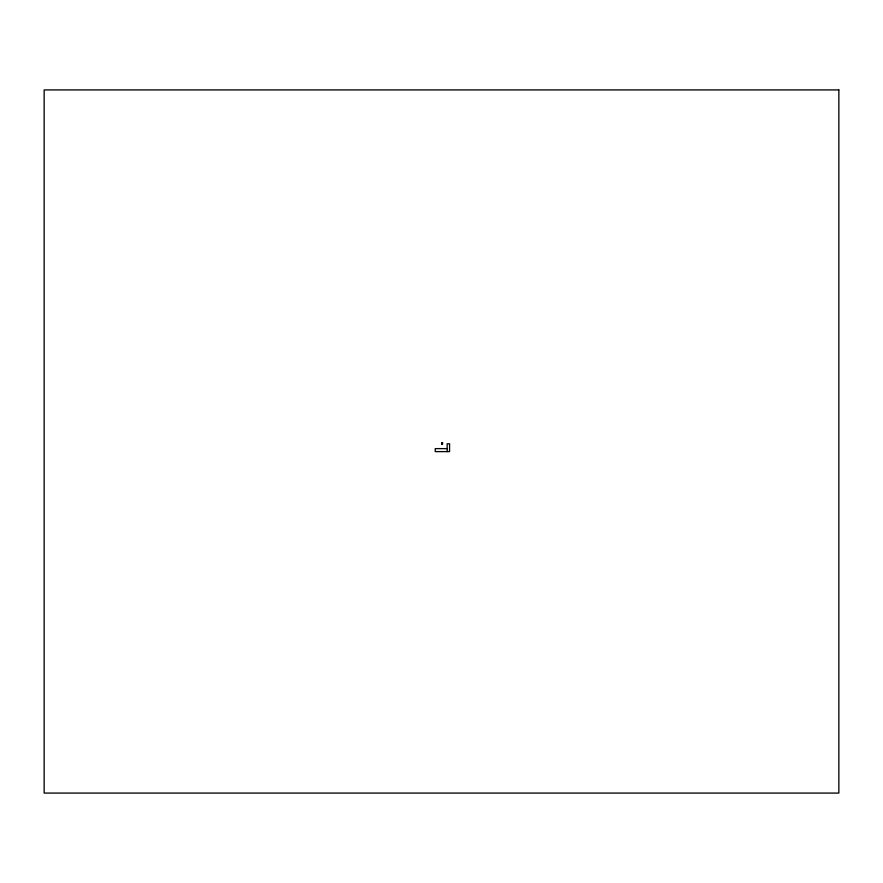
<?xml version="1.0" encoding="UTF-8"?>
<svg xmlns="http://www.w3.org/2000/svg" width="883" height="883" viewBox="0 0 883 883"><rect width="100%" height="100%" fill="white"/><g stroke="black" fill="none" stroke-linecap="round" stroke-linejoin="round"><path stroke-width="1.32" d="M441.754 443.884L442.538 443.884M447.162 448.619L435.242 448.619L435.242 451.61L449.579 451.61L449.579 443.785L447.162 443.785L447.162 451.61M442.438 443.785L441.853 442.703L441.953 443.994M838.85 89.923L44.15 89.923L44.15 793.077L838.85 793.077L838.85 89.923M442.538 442.604L441.754 442.604L441.754 443.994L442.538 443.994L442.538 442.604"/></g></svg>
